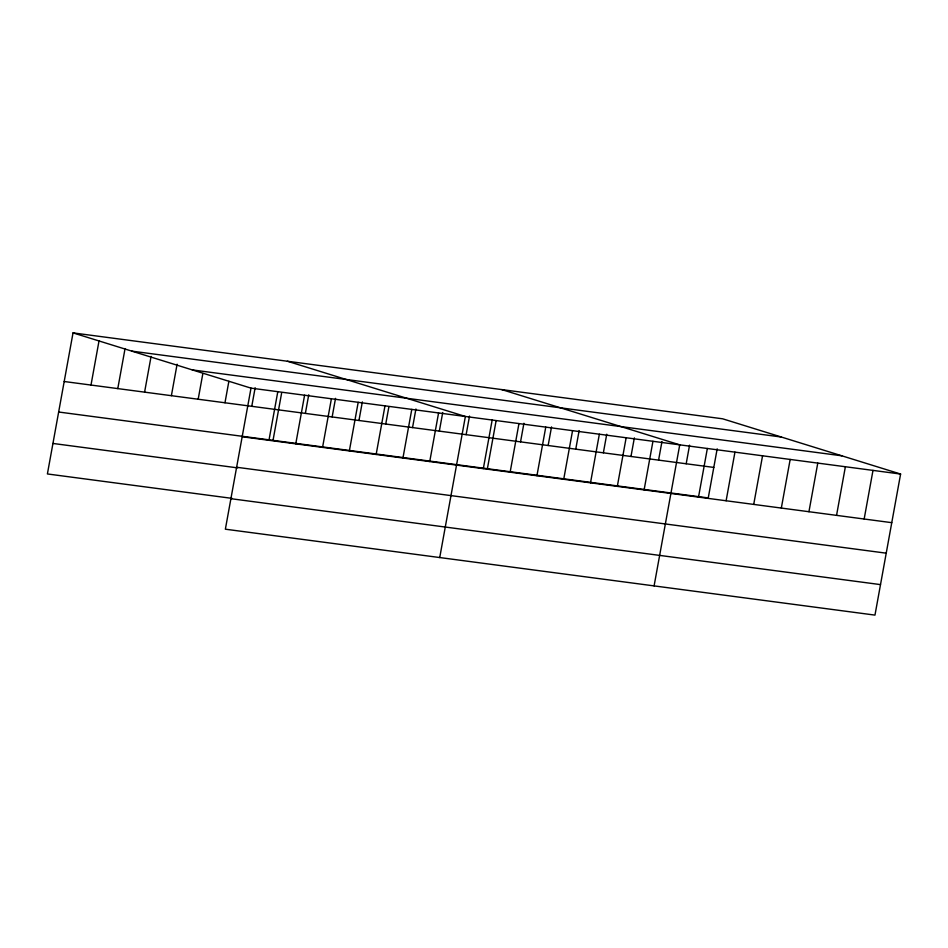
<?xml version="1.0" encoding="UTF-8"?>
<svg xmlns="http://www.w3.org/2000/svg" width="948" height="948" viewBox="0 0 948 948"><rect width="100%" height="100%" fill="white"/><g stroke="black" fill="none" stroke-linecap="round" stroke-linejoin="round"><path stroke-width="1.42" d="M73.032 332.89L251.007 388.135L225.363 529.197L874.968 615.11L900.6 474.047L722.637 418.803L73.032 332.89L47.4 473.953L232.153 498.387M90.996 385.054L99.054 340.723M117.789 388.597L125.065 348.556M144.594 392.14L151.088 356.389M171.387 395.683L177.098 364.222M198.179 399.226L202.86 373.488M224.972 402.77L228.871 381.321M251.777 406.313L255.154 387.72M268.959 440.299L277.8 391.678M273.024 440.37L281.686 392.697M295.764 443.842L304.592 395.221M305.363 413.399L308.74 394.806M322.557 447.385L331.397 398.764M332.156 416.942L335.533 398.361M349.35 450.928L358.19 402.308M358.96 420.485L362.337 401.905M376.143 454.471L384.983 405.851M385.753 424.04L388.87 406.87M402.947 458.014L411.776 409.394M412.546 427.584L415.923 408.991M429.74 461.558L438.58 412.937M439.339 431.127L442.716 412.534M439.73 557.554L465.373 416.48L287.398 361.235M466.143 434.67L469.521 416.077M483.326 468.644L492.166 420.023M487.391 468.715L496.053 421.054M510.131 472.199L518.959 423.566M520.547 441.863L523.924 423.27M536.924 475.742L545.764 427.11M548.145 445.513L551.523 426.92M563.716 479.285L572.556 430.665M575.756 449.162L579.133 430.57M590.509 482.828L599.349 434.208M603.366 452.812L606.744 434.22M617.314 486.371L626.142 437.751M630.977 456.462L634.354 437.881M644.107 489.915L652.947 441.294M658.576 460.124L661.965 441.531M654.096 585.9L679.74 444.837L501.765 389.592M686.186 463.773L689.563 445.181M698.51 497.108L707.35 448.487M717.174 448.831L708.251 497.925L58.658 412.013M726.121 500.757L734.949 452.137M753.719 504.407L762.559 455.787M781.33 508.057L790.17 459.436M808.94 511.719L817.78 463.086M836.551 515.368L845.379 466.748M864.161 519.018L872.99 470.398M131.76 351.116L781.365 437.028M192.278 369.898L841.871 455.81M251.007 388.135L900.6 474.047M64.203 381.511L713.797 467.423M242.167 436.755L891.76 522.668M236.621 467.257L886.214 553.17M52.946 443.451L237.699 467.885M230.909 498.695L880.502 584.608"/></g></svg>
